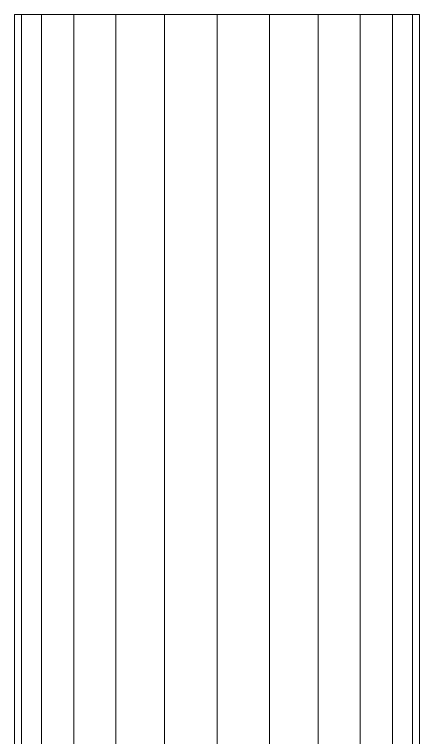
# Model space of a CAD drawing. Header units: inches. Extents: x -3325 to -59, y 5 to 733.
# Drawn here: x -619.283 to -617.967, y 474.29 to 476.635 of the extents above; entities that cross this region are included whole.
import ezdxf

# ---------------------------------------------------------------- set-up
doc = ezdxf.new("R2010")
doc.units = ezdxf.units.IN
doc.header["$MEASUREMENT"] = 0
doc.layers.add('P-PIPE', color=10, linetype='Continuous', lineweight=9)

msp = doc.modelspace()

# ---------------------------------------------------------------- linework, layer by layer
at = {"layer": 'P-PIPE', "color": 1}
msp.add_line((-618.625, 472.965, 1084), (-618.625, 476.635, 1084), dxfattribs=at)
msp.add_line((-618.625, 472.965, 1084), (-618.625, 476.635, 1084), dxfattribs=at)

# ---------------------------------------------------------------- meshes
mesh = msp.add_polyface(dxfattribs=at)
corners = [(-617.9675, 476.635, 1084), (-617.9899, 476.635, 1083.8298), (-618.0556, 476.635, 1083.6713), (-618.1601, 476.635, 1083.535), (-618.2963, 476.635, 1083.4306), (-618.4548, 476.635, 1083.3649), (-618.625, 476.635, 1083.3425), (-618.7952, 476.635, 1083.3649), (-618.9538, 476.635, 1083.4306), (-619.0899, 476.635, 1083.535), (-619.1944, 476.635, 1083.6713), (-619.2601, 476.635, 1083.8298), (-619.2825, 476.635, 1084), (-619.2601, 476.635, 1084.1701), (-619.1944, 476.635, 1084.3287), (-619.0899, 476.635, 1084.4649), (-618.9538, 476.635, 1084.5694), (-618.7952, 476.635, 1084.6351), (-618.625, 476.635, 1084.6575), (-618.4548, 476.635, 1084.6351), (-618.2963, 476.635, 1084.5694), (-618.1601, 476.635, 1084.4649), (-618.0556, 476.635, 1084.3287), (-617.9899, 476.635, 1084.1701)]
mesh.append_faces([[corners[k] for k in face] for face in [(5, 3, 4), (3, 1, 2), (16, 13, 14, 15), (19, 16, 17, 18), (23, 21, 22), (21, 19, 20)]], dxfattribs={"vtx0": -1, "color": 1})
mesh.append_faces([[corners[k] for k in face] for face in [(9, 13, 21)]], dxfattribs={"vtx0": -1, "vtx1": -1, "vtx2": -1, "color": 1})
mesh.append_faces([[corners[k] for k in face] for face in [(3, 9, 21, 1), (21, 13, 16, 19)]], dxfattribs={"vtx0": -1, "vtx1": -1, "vtx2": -1, "vtx3": -1, "color": 1})
mesh.append_faces([[corners[k] for k in face] for face in [(11, 12, 13)]], dxfattribs={"vtx2": -1, "color": 1})
mesh.append_faces([[corners[k] for k in face] for face in [(7, 8, 9, 3), (9, 10, 11, 13), (5, 6, 7, 3), (23, 0, 1, 21)]], dxfattribs={"vtx2": -1, "vtx3": -1, "color": 1})
mesh = msp.add_polyface(dxfattribs=at)
corners = [(-619.2825, 472.965, 1084), (-619.2601, 472.965, 1084.1701), (-619.1944, 472.965, 1084.3287), (-619.0899, 472.965, 1084.4649), (-618.9538, 472.965, 1084.5694), (-618.7952, 472.965, 1084.6351), (-618.625, 472.965, 1084.6575), (-618.625, 476.635, 1084.6575), (-618.7952, 476.635, 1084.6351), (-618.9538, 476.635, 1084.5694), (-619.0899, 476.635, 1084.4649), (-619.1944, 476.635, 1084.3287), (-619.2601, 476.635, 1084.1701), (-619.2825, 476.635, 1084)]
mesh.append_faces([[corners[k] for k in face] for face in [(7, 8, 5, 6)]], dxfattribs={"vtx1": -1, "color": 1})
mesh.append_faces([[corners[k] for k in face] for face in [(8, 9, 4, 5), (3, 4, 9, 10), (11, 12, 1, 2), (2, 3, 10, 11)]], dxfattribs={"vtx1": -1, "vtx3": -1, "color": 1})
mesh.append_faces([[corners[k] for k in face] for face in [(12, 13, 0, 1)]], dxfattribs={"vtx3": -1, "color": 1})
mesh = msp.add_polyface(dxfattribs=at)
corners = [(-618.625, 472.965, 1083.3425), (-618.7952, 472.965, 1083.3649), (-618.9538, 472.965, 1083.4306), (-619.0899, 472.965, 1083.535), (-619.1944, 472.965, 1083.6713), (-619.2601, 472.965, 1083.8298), (-619.2825, 472.965, 1084), (-619.2825, 476.635, 1084), (-619.2601, 476.635, 1083.8298), (-619.1944, 476.635, 1083.6713), (-619.0899, 476.635, 1083.535), (-618.9538, 476.635, 1083.4306), (-618.7952, 476.635, 1083.3649), (-618.625, 476.635, 1083.3425)]
mesh.append_faces([[corners[k] for k in face] for face in [(7, 8, 5, 6)]], dxfattribs={"vtx1": -1, "color": 1})
mesh.append_faces([[corners[k] for k in face] for face in [(8, 9, 4, 5), (3, 4, 9, 10), (11, 12, 1, 2), (2, 3, 10, 11)]], dxfattribs={"vtx1": -1, "vtx3": -1, "color": 1})
mesh.append_faces([[corners[k] for k in face] for face in [(12, 13, 0, 1)]], dxfattribs={"vtx3": -1, "color": 1})
mesh = msp.add_polyface(dxfattribs=at)
corners = [(-618.625, 472.965, 1084.6575), (-618.4548, 472.965, 1084.6351), (-618.2963, 472.965, 1084.5694), (-618.1601, 472.965, 1084.4649), (-618.0556, 472.965, 1084.3287), (-617.9899, 472.965, 1084.1701), (-617.9675, 472.965, 1084), (-617.9675, 476.635, 1084), (-617.9899, 476.635, 1084.1701), (-618.0556, 476.635, 1084.3287), (-618.1601, 476.635, 1084.4649), (-618.2963, 476.635, 1084.5694), (-618.4548, 476.635, 1084.6351), (-618.625, 476.635, 1084.6575)]
mesh.append_faces([[corners[k] for k in face] for face in [(7, 8, 5, 6)]], dxfattribs={"vtx1": -1, "color": 1})
mesh.append_faces([[corners[k] for k in face] for face in [(8, 9, 4, 5), (3, 4, 9, 10), (11, 12, 1, 2), (2, 3, 10, 11)]], dxfattribs={"vtx1": -1, "vtx3": -1, "color": 1})
mesh.append_faces([[corners[k] for k in face] for face in [(12, 13, 0, 1)]], dxfattribs={"vtx3": -1, "color": 1})
mesh = msp.add_polyface(dxfattribs=at)
corners = [(-617.9675, 472.965, 1084), (-617.9899, 472.965, 1083.8298), (-618.0556, 472.965, 1083.6713), (-618.1601, 472.965, 1083.535), (-618.2963, 472.965, 1083.4306), (-618.4548, 472.965, 1083.3649), (-618.625, 472.965, 1083.3425), (-618.625, 476.635, 1083.3425), (-618.4548, 476.635, 1083.3649), (-618.2963, 476.635, 1083.4306), (-618.1601, 476.635, 1083.535), (-618.0556, 476.635, 1083.6713), (-617.9899, 476.635, 1083.8298), (-617.9675, 476.635, 1084)]
mesh.append_faces([[corners[k] for k in face] for face in [(7, 8, 5, 6)]], dxfattribs={"vtx1": -1, "color": 1})
mesh.append_faces([[corners[k] for k in face] for face in [(8, 9, 4, 5), (3, 4, 9, 10), (11, 12, 1, 2), (2, 3, 10, 11)]], dxfattribs={"vtx1": -1, "vtx3": -1, "color": 1})
mesh.append_faces([[corners[k] for k in face] for face in [(12, 13, 0, 1)]], dxfattribs={"vtx3": -1, "color": 1})

doc.saveas('drawing.dxf')
